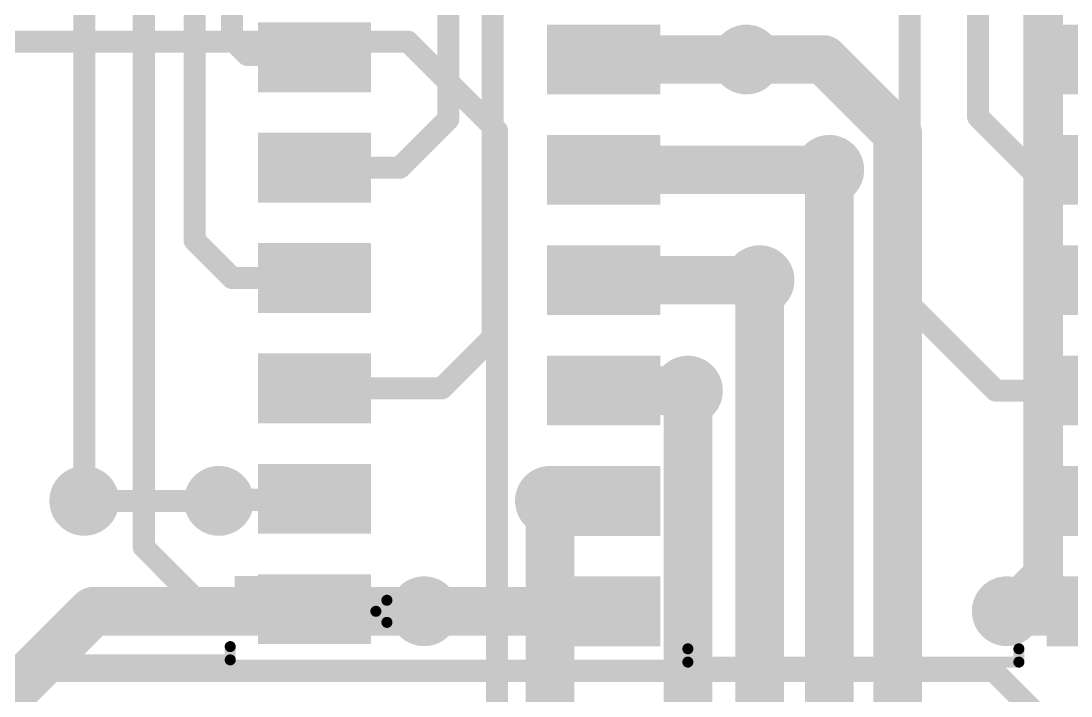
# Model space of a CAD drawing. Header units: millimetres. Extents: x -0.15 to 3.79, y -0.54 to 3.26.
# Drawn here: x 2.8323 to 3.3081, y 0.8106 to 1.1164 of the extents above; entities that cross this region are included whole.
import ezdxf

# ---------------------------------------------------------------- set-up
doc = ezdxf.new("R2010")
doc.units = ezdxf.units.MM
doc.header["$MEASUREMENT"] = 0
for name, color, linetype in [('BottomLayer', 5, 'Continuous'), ('BottomSolder', 6, 'Continuous'), ('TopLayer', 1, 'Continuous'), ('TopOverlay', 2, 'Continuous'), ('TopPaste', 8, 'Continuous'), ('TopSolder', 216, 'Continuous'), ('ViaHoleLayer', 16, 'Continuous')]:
    doc.layers.add(name, color=color, linetype=linetype)

# ---------------------------------------------------------------- blocks, each defined once
blk = doc.blocks.new('SOP_16_150____46')
at = {"layer": 'TopLayer'}
for points in [[(-0.13484255, 0.186811), (-0.09153545, 0.186811), (-0.09153545, 0.163189), (-0.13484255, 0.163189)], [(0.09153545, 0.186811), (0.13484255, 0.186811), (0.13484255, 0.163189), (0.09153545, 0.163189)], [(-0.13484255, 0.136811), (-0.09153545, 0.136811), (-0.09153545, 0.113189), (-0.13484255, 0.113189)], [(0.09153545, 0.136811), (0.13484255, 0.136811), (0.13484255, 0.113189), (0.09153545, 0.113189)], [(-0.13484255, 0.086811), (-0.09153545, 0.086811), (-0.09153545, 0.063189), (-0.13484255, 0.063189)], [(0.09153545, 0.086811), (0.13484255, 0.086811), (0.13484255, 0.063189), (0.09153545, 0.063189)], [(-0.13484255, 0.036811), (-0.09153545, 0.036811), (-0.09153545, 0.013189), (-0.13484255, 0.013189)], [(0.09153545, 0.036811), (0.13484255, 0.036811), (0.13484255, 0.013189), (0.09153545, 0.013189)], [(-0.13484255, -0.013189), (-0.09153545, -0.013189), (-0.09153545, -0.036811), (-0.13484255, -0.036811)], [(0.09153545, -0.013189), (0.13484255, -0.013189), (0.13484255, -0.036811), (0.09153545, -0.036811)], [(-0.13484255, -0.063189), (-0.09153545, -0.063189), (-0.09153545, -0.086811), (-0.13484255, -0.086811)], [(0.09153545, -0.063189), (0.13484255, -0.063189), (0.13484255, -0.086811), (0.09153545, -0.086811)], [(-0.13484255, -0.113189), (-0.09153545, -0.113189), (-0.09153545, -0.136811), (-0.13484255, -0.136811)], [(0.09153545, -0.113189), (0.13484255, -0.113189), (0.13484255, -0.136811), (0.09153545, -0.136811)], [(-0.13484255, -0.163189), (-0.09153545, -0.163189), (-0.09153545, -0.186811), (-0.13484255, -0.186811)], [(0.09153545, -0.163189), (0.13484255, -0.163189), (0.13484255, -0.186811), (0.09153545, -0.186811)]]:
    blk.add_hatch(color=1, dxfattribs=at).paths.add_polyline_path(points)
at = {"layer": 'TopOverlay'}
blk.add_hatch(color=2, dxfattribs=at).paths.add_polyline_path([(-0.088, 0.16), (-0.077, 0.16), (-0.077, 0.186), (-0.088, 0.186)])
at = {"layer": 'TopPaste'}
for points in [[(-0.13484255, 0.186811), (-0.09153545, 0.186811), (-0.09153545, 0.163189), (-0.13484255, 0.163189)], [(0.09153545, 0.186811), (0.13484255, 0.186811), (0.13484255, 0.163189), (0.09153545, 0.163189)], [(-0.13484255, 0.136811), (-0.09153545, 0.136811), (-0.09153545, 0.113189), (-0.13484255, 0.113189)], [(0.09153545, 0.136811), (0.13484255, 0.136811), (0.13484255, 0.113189), (0.09153545, 0.113189)], [(-0.13484255, 0.086811), (-0.09153545, 0.086811), (-0.09153545, 0.063189), (-0.13484255, 0.063189)], [(0.09153545, 0.086811), (0.13484255, 0.086811), (0.13484255, 0.063189), (0.09153545, 0.063189)], [(-0.13484255, 0.036811), (-0.09153545, 0.036811), (-0.09153545, 0.013189), (-0.13484255, 0.013189)], [(0.09153545, 0.036811), (0.13484255, 0.036811), (0.13484255, 0.013189), (0.09153545, 0.013189)], [(-0.13484255, -0.013189), (-0.09153545, -0.013189), (-0.09153545, -0.036811), (-0.13484255, -0.036811)], [(0.09153545, -0.013189), (0.13484255, -0.013189), (0.13484255, -0.036811), (0.09153545, -0.036811)], [(-0.13484255, -0.063189), (-0.09153545, -0.063189), (-0.09153545, -0.086811), (-0.13484255, -0.086811)], [(0.09153545, -0.063189), (0.13484255, -0.063189), (0.13484255, -0.086811), (0.09153545, -0.086811)], [(-0.13484255, -0.113189), (-0.09153545, -0.113189), (-0.09153545, -0.136811), (-0.13484255, -0.136811)], [(0.09153545, -0.113189), (0.13484255, -0.113189), (0.13484255, -0.136811), (0.09153545, -0.136811)], [(-0.13484255, -0.163189), (-0.09153545, -0.163189), (-0.09153545, -0.186811), (-0.13484255, -0.186811)], [(0.09153545, -0.163189), (0.13484255, -0.163189), (0.13484255, -0.186811), (0.09153545, -0.186811)]]:
    blk.add_hatch(color=8, dxfattribs=at).paths.add_polyline_path(points)
at = {"layer": 'TopSolder'}
for points in [[(-0.13884255, 0.190811), (-0.08753545, 0.190811), (-0.08753545, 0.159189), (-0.13884255, 0.159189)], [(0.08753545, 0.190811), (0.13884255, 0.190811), (0.13884255, 0.159189), (0.08753545, 0.159189)], [(-0.13884255, 0.140811), (-0.08753545, 0.140811), (-0.08753545, 0.109189), (-0.13884255, 0.109189)], [(0.08753545, 0.140811), (0.13884255, 0.140811), (0.13884255, 0.109189), (0.08753545, 0.109189)], [(-0.13884255, 0.090811), (-0.08753545, 0.090811), (-0.08753545, 0.059189), (-0.13884255, 0.059189)], [(0.08753545, 0.090811), (0.13884255, 0.090811), (0.13884255, 0.059189), (0.08753545, 0.059189)], [(-0.13884255, 0.040811), (-0.08753545, 0.040811), (-0.08753545, 0.009189), (-0.13884255, 0.009189)], [(0.08753545, 0.040811), (0.13884255, 0.040811), (0.13884255, 0.009189), (0.08753545, 0.009189)], [(-0.13884255, -0.009189), (-0.08753545, -0.009189), (-0.08753545, -0.040811), (-0.13884255, -0.040811)], [(0.08753545, -0.009189), (0.13884255, -0.009189), (0.13884255, -0.040811), (0.08753545, -0.040811)], [(-0.13884255, -0.059189), (-0.08753545, -0.059189), (-0.08753545, -0.090811), (-0.13884255, -0.090811)], [(0.08753545, -0.059189), (0.13884255, -0.059189), (0.13884255, -0.090811), (0.08753545, -0.090811)], [(-0.13884255, -0.109189), (-0.08753545, -0.109189), (-0.08753545, -0.140811), (-0.13884255, -0.140811)], [(0.08753545, -0.109189), (0.13884255, -0.109189), (0.13884255, -0.140811), (0.08753545, -0.140811)], [(-0.13884255, -0.159189), (-0.08753545, -0.159189), (-0.08753545, -0.190811), (-0.13884255, -0.190811)], [(0.08753545, -0.159189), (0.13884255, -0.159189), (0.13884255, -0.190811), (0.08753545, -0.190811)]]:
    blk.add_hatch(color=216, dxfattribs=at).paths.add_polyline_path(points)
at = {"layer": 'TopOverlay', "const_width": 0.005}
for points in [[(-0.075, 0.198), (-0.075, 0.192)], [(0.075, 0.198), (-0.075, 0.198)], [(0.075, 0.198), (0.075, 0.192)], [(-0.146, 0.181), (-0.146, 0.171)], [(-0.141, 0.176), (-0.146, 0.181)], [(-0.141, 0.176), (-0.146, 0.171)], [(-0.075, -0.192), (-0.075, -0.198)], [(0.075, -0.192), (0.075, -0.198)], [(0.075, -0.198), (-0.075, -0.198)]]:
    blk.add_lwpolyline(points, dxfattribs=at)
at = {"layer": 'TopOverlay', "const_width": 0.0025}
for points in [[(-0.07625, 0.198, 1), (-0.07375, 0.198, 1)], [(-0.07625, 0.198, 1), (-0.07375, 0.198, 1)], [(0.07375, 0.198, 1), (0.07625, 0.198, 1)], [(0.07375, 0.198, 1), (0.07625, 0.198, 1)], [(-0.07625, 0.192, 1), (-0.07375, 0.192, 1)], [(0.07375, 0.192, 1), (0.07625, 0.192, 1)], [(-0.14725, 0.181, 1), (-0.14475, 0.181, 1)], [(-0.14725, 0.181, 1), (-0.14475, 0.181, 1)], [(-0.14225, 0.176, 1), (-0.13975, 0.176, 1)], [(-0.14225, 0.176, 1), (-0.13975, 0.176, 1)], [(-0.14725, 0.171, 1), (-0.14475, 0.171, 1)], [(-0.14725, 0.171, 1), (-0.14475, 0.171, 1)], [(-0.07625, -0.192, 1), (-0.07375, -0.192, 1)], [(0.07375, -0.192, 1), (0.07625, -0.192, 1)], [(-0.07625, -0.198, 1), (-0.07375, -0.198, 1)], [(-0.07625, -0.198, 1), (-0.07375, -0.198, 1)], [(0.07375, -0.198, 1), (0.07625, -0.198, 1)], [(0.07375, -0.198, 1), (0.07625, -0.198, 1)]]:
    blk.add_lwpolyline(points, format="xyb", close=True, dxfattribs=at)
blk = doc.blocks.new('SOP_16_150____47')
at = {"layer": 'TopLayer'}
for points in [[(-0.13484255, 0.186811), (-0.09153545, 0.186811), (-0.09153545, 0.163189), (-0.13484255, 0.163189)], [(0.09153545, 0.186811), (0.13484255, 0.186811), (0.13484255, 0.163189), (0.09153545, 0.163189)], [(-0.13484255, 0.136811), (-0.09153545, 0.136811), (-0.09153545, 0.113189), (-0.13484255, 0.113189)], [(0.09153545, 0.136811), (0.13484255, 0.136811), (0.13484255, 0.113189), (0.09153545, 0.113189)], [(-0.13484255, 0.086811), (-0.09153545, 0.086811), (-0.09153545, 0.063189), (-0.13484255, 0.063189)], [(0.09153545, 0.086811), (0.13484255, 0.086811), (0.13484255, 0.063189), (0.09153545, 0.063189)], [(-0.13484255, 0.036811), (-0.09153545, 0.036811), (-0.09153545, 0.013189), (-0.13484255, 0.013189)], [(0.09153545, 0.036811), (0.13484255, 0.036811), (0.13484255, 0.013189), (0.09153545, 0.013189)], [(-0.13484255, -0.013189), (-0.09153545, -0.013189), (-0.09153545, -0.036811), (-0.13484255, -0.036811)], [(0.09153545, -0.013189), (0.13484255, -0.013189), (0.13484255, -0.036811), (0.09153545, -0.036811)], [(-0.13484255, -0.063189), (-0.09153545, -0.063189), (-0.09153545, -0.086811), (-0.13484255, -0.086811)], [(0.09153545, -0.063189), (0.13484255, -0.063189), (0.13484255, -0.086811), (0.09153545, -0.086811)], [(-0.13484255, -0.113189), (-0.09153545, -0.113189), (-0.09153545, -0.136811), (-0.13484255, -0.136811)], [(0.09153545, -0.113189), (0.13484255, -0.113189), (0.13484255, -0.136811), (0.09153545, -0.136811)], [(-0.13484255, -0.163189), (-0.09153545, -0.163189), (-0.09153545, -0.186811), (-0.13484255, -0.186811)], [(0.09153545, -0.163189), (0.13484255, -0.163189), (0.13484255, -0.186811), (0.09153545, -0.186811)]]:
    blk.add_hatch(color=1, dxfattribs=at).paths.add_polyline_path(points)
at = {"layer": 'TopOverlay'}
blk.add_hatch(color=2, dxfattribs=at).paths.add_polyline_path([(-0.088, 0.16), (-0.077, 0.16), (-0.077, 0.186), (-0.088, 0.186)])
at = {"layer": 'TopPaste'}
for points in [[(-0.13484255, 0.186811), (-0.09153545, 0.186811), (-0.09153545, 0.163189), (-0.13484255, 0.163189)], [(0.09153545, 0.186811), (0.13484255, 0.186811), (0.13484255, 0.163189), (0.09153545, 0.163189)], [(-0.13484255, 0.136811), (-0.09153545, 0.136811), (-0.09153545, 0.113189), (-0.13484255, 0.113189)], [(0.09153545, 0.136811), (0.13484255, 0.136811), (0.13484255, 0.113189), (0.09153545, 0.113189)], [(-0.13484255, 0.086811), (-0.09153545, 0.086811), (-0.09153545, 0.063189), (-0.13484255, 0.063189)], [(0.09153545, 0.086811), (0.13484255, 0.086811), (0.13484255, 0.063189), (0.09153545, 0.063189)], [(-0.13484255, 0.036811), (-0.09153545, 0.036811), (-0.09153545, 0.013189), (-0.13484255, 0.013189)], [(0.09153545, 0.036811), (0.13484255, 0.036811), (0.13484255, 0.013189), (0.09153545, 0.013189)], [(-0.13484255, -0.013189), (-0.09153545, -0.013189), (-0.09153545, -0.036811), (-0.13484255, -0.036811)], [(0.09153545, -0.013189), (0.13484255, -0.013189), (0.13484255, -0.036811), (0.09153545, -0.036811)], [(-0.13484255, -0.063189), (-0.09153545, -0.063189), (-0.09153545, -0.086811), (-0.13484255, -0.086811)], [(0.09153545, -0.063189), (0.13484255, -0.063189), (0.13484255, -0.086811), (0.09153545, -0.086811)], [(-0.13484255, -0.113189), (-0.09153545, -0.113189), (-0.09153545, -0.136811), (-0.13484255, -0.136811)], [(0.09153545, -0.113189), (0.13484255, -0.113189), (0.13484255, -0.136811), (0.09153545, -0.136811)], [(-0.13484255, -0.163189), (-0.09153545, -0.163189), (-0.09153545, -0.186811), (-0.13484255, -0.186811)], [(0.09153545, -0.163189), (0.13484255, -0.163189), (0.13484255, -0.186811), (0.09153545, -0.186811)]]:
    blk.add_hatch(color=8, dxfattribs=at).paths.add_polyline_path(points)
at = {"layer": 'TopSolder'}
for points in [[(-0.13884255, 0.190811), (-0.08753545, 0.190811), (-0.08753545, 0.159189), (-0.13884255, 0.159189)], [(0.08753545, 0.190811), (0.13884255, 0.190811), (0.13884255, 0.159189), (0.08753545, 0.159189)], [(-0.13884255, 0.140811), (-0.08753545, 0.140811), (-0.08753545, 0.109189), (-0.13884255, 0.109189)], [(0.08753545, 0.140811), (0.13884255, 0.140811), (0.13884255, 0.109189), (0.08753545, 0.109189)], [(-0.13884255, 0.090811), (-0.08753545, 0.090811), (-0.08753545, 0.059189), (-0.13884255, 0.059189)], [(0.08753545, 0.090811), (0.13884255, 0.090811), (0.13884255, 0.059189), (0.08753545, 0.059189)], [(-0.13884255, 0.040811), (-0.08753545, 0.040811), (-0.08753545, 0.009189), (-0.13884255, 0.009189)], [(0.08753545, 0.040811), (0.13884255, 0.040811), (0.13884255, 0.009189), (0.08753545, 0.009189)], [(-0.13884255, -0.009189), (-0.08753545, -0.009189), (-0.08753545, -0.040811), (-0.13884255, -0.040811)], [(0.08753545, -0.009189), (0.13884255, -0.009189), (0.13884255, -0.040811), (0.08753545, -0.040811)], [(-0.13884255, -0.059189), (-0.08753545, -0.059189), (-0.08753545, -0.090811), (-0.13884255, -0.090811)], [(0.08753545, -0.059189), (0.13884255, -0.059189), (0.13884255, -0.090811), (0.08753545, -0.090811)], [(-0.13884255, -0.109189), (-0.08753545, -0.109189), (-0.08753545, -0.140811), (-0.13884255, -0.140811)], [(0.08753545, -0.109189), (0.13884255, -0.109189), (0.13884255, -0.140811), (0.08753545, -0.140811)], [(-0.13884255, -0.159189), (-0.08753545, -0.159189), (-0.08753545, -0.190811), (-0.13884255, -0.190811)], [(0.08753545, -0.159189), (0.13884255, -0.159189), (0.13884255, -0.190811), (0.08753545, -0.190811)]]:
    blk.add_hatch(color=216, dxfattribs=at).paths.add_polyline_path(points)
at = {"layer": 'TopOverlay', "const_width": 0.005}
for points in [[(0.075, 0.198), (-0.075, 0.198)], [(-0.075, 0.198), (-0.075, 0.192)], [(0.075, 0.198), (0.075, 0.192)], [(-0.141, 0.176), (-0.146, 0.181)], [(-0.146, 0.181), (-0.146, 0.171)], [(-0.141, 0.176), (-0.146, 0.171)], [(-0.075, -0.192), (-0.075, -0.198)], [(0.075, -0.192), (0.075, -0.198)], [(0.075, -0.198), (-0.075, -0.198)]]:
    blk.add_lwpolyline(points, dxfattribs=at)
at = {"layer": 'TopOverlay', "const_width": 0.0025}
for points in [[(-0.07625, 0.198, 1), (-0.07375, 0.198, 1)], [(-0.07625, 0.198, 1), (-0.07375, 0.198, 1)], [(0.07375, 0.198, 1), (0.07625, 0.198, 1)], [(0.07375, 0.198, 1), (0.07625, 0.198, 1)], [(-0.07625, 0.192, 1), (-0.07375, 0.192, 1)], [(0.07375, 0.192, 1), (0.07625, 0.192, 1)], [(-0.14725, 0.181, 1), (-0.14475, 0.181, 1)], [(-0.14725, 0.181, 1), (-0.14475, 0.181, 1)], [(-0.14225, 0.176, 1), (-0.13975, 0.176, 1)], [(-0.14225, 0.176, 1), (-0.13975, 0.176, 1)], [(-0.14725, 0.171, 1), (-0.14475, 0.171, 1)], [(-0.14725, 0.171, 1), (-0.14475, 0.171, 1)], [(-0.07625, -0.192, 1), (-0.07375, -0.192, 1)], [(0.07375, -0.192, 1), (0.07625, -0.192, 1)], [(-0.07625, -0.198, 1), (-0.07375, -0.198, 1)], [(-0.07625, -0.198, 1), (-0.07375, -0.198, 1)], [(0.07375, -0.198, 1), (0.07625, -0.198, 1)], [(0.07375, -0.198, 1), (0.07625, -0.198, 1)]]:
    blk.add_lwpolyline(points, format="xyb", close=True, dxfattribs=at)

msp = doc.modelspace()

# ---------------------------------------------------------------- hatches: boundary and pattern name
at = {"layer": 'BottomLayer'}
h = msp.add_hatch(color=5, dxfattribs=at)
edge = h.paths.add_edge_path()
edge.add_arc((3.161, 1.0989685), 0.011811, 0, 360)
h = msp.add_hatch(color=5, dxfattribs=at)
edge = h.paths.add_edge_path()
edge.add_arc((3.1985768, 1.0489843), 0.011811, 0, 360)
h = msp.add_hatch(color=5, dxfattribs=at)
edge = h.paths.add_edge_path()
edge.add_arc((3.167, 0.999), 0.011811, 0, 360)
h = msp.add_hatch(color=5, dxfattribs=at)
edge = h.paths.add_edge_path()
edge.add_arc((3.1345296, 0.9489685), 0.011811, 0, 360)
h = msp.add_hatch(color=5, dxfattribs=at)
edge = h.paths.add_edge_path()
edge.add_arc((2.861, 0.899), 0.011811, 0, 360)
h = msp.add_hatch(color=5, dxfattribs=at)
edge = h.paths.add_edge_path()
edge.add_arc((2.922, 0.899), 0.011811, 0, 360)
h = msp.add_hatch(color=5, dxfattribs=at)
edge = h.paths.add_edge_path()
edge.add_arc((3.072, 0.899), 0.011811, 0, 360)
h = msp.add_hatch(color=5, dxfattribs=at)
edge = h.paths.add_edge_path()
edge.add_arc((3.015, 0.849), 0.011811, 0, 360)
h = msp.add_hatch(color=5, dxfattribs=at)
edge = h.paths.add_edge_path()
edge.add_arc((3.279, 0.849), 0.011811, 0, 360)
at = {"layer": 'BottomSolder'}
h = msp.add_hatch(color=6, dxfattribs=at)
edge = h.paths.add_edge_path()
edge.add_arc((3.161, 1.0989685), 0.015811, 0, 360)
h = msp.add_hatch(color=6, dxfattribs=at)
edge = h.paths.add_edge_path()
edge.add_arc((3.1985768, 1.0489843), 0.015811, 0, 360)
h = msp.add_hatch(color=6, dxfattribs=at)
edge = h.paths.add_edge_path()
edge.add_arc((3.167, 0.999), 0.015811, 0, 360)
h = msp.add_hatch(color=6, dxfattribs=at)
edge = h.paths.add_edge_path()
edge.add_arc((3.1345296, 0.9489685), 0.015811, 0, 360)
h = msp.add_hatch(color=6, dxfattribs=at)
edge = h.paths.add_edge_path()
edge.add_arc((2.861, 0.899), 0.015811, 0, 360)
h = msp.add_hatch(color=6, dxfattribs=at)
edge = h.paths.add_edge_path()
edge.add_arc((2.922, 0.899), 0.015811, 0, 360)
h = msp.add_hatch(color=6, dxfattribs=at)
edge = h.paths.add_edge_path()
edge.add_arc((3.072, 0.899), 0.015811, 0, 360)
h = msp.add_hatch(color=6, dxfattribs=at)
edge = h.paths.add_edge_path()
edge.add_arc((3.015, 0.849), 0.015811, 0, 360)
h = msp.add_hatch(color=6, dxfattribs=at)
edge = h.paths.add_edge_path()
edge.add_arc((3.279, 0.849), 0.015811, 0, 360)
at = {"layer": 'TopLayer'}
h = msp.add_hatch(color=1, dxfattribs=at)
edge = h.paths.add_edge_path()
edge.add_arc((3.161, 1.0989685), 0.011811, 0, 360)
h = msp.add_hatch(color=1, dxfattribs=at)
edge = h.paths.add_edge_path()
edge.add_arc((3.1985768, 1.0489843), 0.011811, 0, 360)
h = msp.add_hatch(color=1, dxfattribs=at)
edge = h.paths.add_edge_path()
edge.add_arc((3.167, 0.999), 0.011811, 0, 360)
h = msp.add_hatch(color=1, dxfattribs=at)
edge = h.paths.add_edge_path()
edge.add_arc((3.1345296, 0.9489685), 0.011811, 0, 360)
h = msp.add_hatch(color=1, dxfattribs=at)
edge = h.paths.add_edge_path()
edge.add_arc((2.861, 0.899), 0.011811, 0, 360)
h = msp.add_hatch(color=1, dxfattribs=at)
edge = h.paths.add_edge_path()
edge.add_arc((2.922, 0.899), 0.011811, 0, 360)
h = msp.add_hatch(color=1, dxfattribs=at)
edge = h.paths.add_edge_path()
edge.add_arc((3.072, 0.899), 0.011811, 0, 360)
h = msp.add_hatch(color=1, dxfattribs=at)
edge = h.paths.add_edge_path()
edge.add_arc((3.015, 0.849), 0.011811, 0, 360)
h = msp.add_hatch(color=1, dxfattribs=at)
edge = h.paths.add_edge_path()
edge.add_arc((3.279, 0.849), 0.011811, 0, 360)
at = {"layer": 'TopSolder'}
h = msp.add_hatch(color=216, dxfattribs=at)
edge = h.paths.add_edge_path()
edge.add_arc((3.161, 1.0989685), 0.015811, 0, 360)
h = msp.add_hatch(color=216, dxfattribs=at)
edge = h.paths.add_edge_path()
edge.add_arc((3.1985768, 1.0489843), 0.015811, 0, 360)
h = msp.add_hatch(color=216, dxfattribs=at)
edge = h.paths.add_edge_path()
edge.add_arc((3.167, 0.999), 0.015811, 0, 360)
h = msp.add_hatch(color=216, dxfattribs=at)
edge = h.paths.add_edge_path()
edge.add_arc((3.1345296, 0.9489685), 0.015811, 0, 360)
h = msp.add_hatch(color=216, dxfattribs=at)
edge = h.paths.add_edge_path()
edge.add_arc((2.861, 0.899), 0.015811, 0, 360)
h = msp.add_hatch(color=216, dxfattribs=at)
edge = h.paths.add_edge_path()
edge.add_arc((2.922, 0.899), 0.015811, 0, 360)
h = msp.add_hatch(color=216, dxfattribs=at)
edge = h.paths.add_edge_path()
edge.add_arc((3.072, 0.899), 0.015811, 0, 360)
h = msp.add_hatch(color=216, dxfattribs=at)
edge = h.paths.add_edge_path()
edge.add_arc((3.015, 0.849), 0.015811, 0, 360)
h = msp.add_hatch(color=216, dxfattribs=at)
edge = h.paths.add_edge_path()
edge.add_arc((3.279, 0.849), 0.015811, 0, 360)
at = {"layer": 'ViaHoleLayer'}
h = msp.add_hatch(color=16, dxfattribs=at)
edge = h.paths.add_edge_path()
edge.add_arc((3.161, 1.0989685), 0.0059055, 0, 360)
h = msp.add_hatch(color=16, dxfattribs=at)
edge = h.paths.add_edge_path()
edge.add_arc((3.1985768, 1.0489843), 0.0059055, 0, 360)
h = msp.add_hatch(color=16, dxfattribs=at)
edge = h.paths.add_edge_path()
edge.add_arc((3.167, 0.999), 0.0059055, 0, 360)
h = msp.add_hatch(color=16, dxfattribs=at)
edge = h.paths.add_edge_path()
edge.add_arc((3.1345296, 0.9489685), 0.0059055, 0, 360)
h = msp.add_hatch(color=16, dxfattribs=at)
edge = h.paths.add_edge_path()
edge.add_arc((2.861, 0.899), 0.0059055, 0, 360)
h = msp.add_hatch(color=16, dxfattribs=at)
edge = h.paths.add_edge_path()
edge.add_arc((2.922, 0.899), 0.0059055, 0, 360)
h = msp.add_hatch(color=16, dxfattribs=at)
edge = h.paths.add_edge_path()
edge.add_arc((3.072, 0.899), 0.0059055, 0, 360)
h = msp.add_hatch(color=16, dxfattribs=at)
edge = h.paths.add_edge_path()
edge.add_arc((3.015, 0.849), 0.0059055, 0, 360)
h = msp.add_hatch(color=16, dxfattribs=at)
edge = h.paths.add_edge_path()
edge.add_arc((3.279, 0.849), 0.0059055, 0, 360)

# ---------------------------------------------------------------- linework, layer by layer
at = {"layer": 'BottomLayer'}
for points, const_width in [([(3.2955216, 0.8655216), (3.2955216, 1.4335216)], 0.018), ([(2.7989608, 1.1070393), (3.0077265, 1.1070393)], 0.01), ([(3.0077265, 1.1070393), (3.048, 1.0667658)], 0.01), ([(3.161, 1.0989685), (3.1960315, 1.0989685)], 0.022), ([(3.1960315, 1.0989685), (3.2295926, 1.0654074)], 0.022), ([(3.2295926, 0.3795926), (3.2295926, 1.0654074)], 0.022), ([(3.048, 0.805), (3.048, 1.0667658)], 0.01), ([(3.1985768, 0.399635), (3.1985768, 1.0489843)], 0.022), ([(3.167, 0.7038333), (3.167, 0.999)], 0.022), ([(3.1345296, 0.7284211), (3.1345296, 0.9489685)], 0.022), ([(3.072, 0.755), (3.072, 0.899)], 0.022), ([(2.861, 0.899), (2.922, 0.899)], 0.01), ([(3.279, 0.849), (3.2955216, 0.8655216)], 0.018), ([(2.219, 0.203), (2.865, 0.849)], 0.022), ([(2.865, 0.849), (3.015, 0.849)], 0.022)]:
    msp.add_lwpolyline(points, dxfattribs=dict(at, const_width=const_width))
for points, const_width in [([(3.0052265, 1.1070393, 1), (3.0102265, 1.1070393, 1)], 0.005), ([(3.0052265, 1.1070393, 1), (3.0102265, 1.1070393, 1)], 0.005), ([(3.1555, 1.0989685, 1), (3.1665, 1.0989685, 1)], 0.011), ([(3.1905315, 1.0989685, 1), (3.2015315, 1.0989685, 1)], 0.011), ([(3.1905315, 1.0989685, 1), (3.2015315, 1.0989685, 1)], 0.011), ([(3.2240926, 1.0654074, 1), (3.2350926, 1.0654074, 1)], 0.011), ([(3.2240926, 1.0654074, 1), (3.2350926, 1.0654074, 1)], 0.011), ([(3.0455, 1.0667658, 1), (3.0505, 1.0667658, 1)], 0.005), ([(3.0455, 1.0667658, 1), (3.0505, 1.0667658, 1)], 0.005), ([(3.1930768, 1.0489843, 1), (3.2040768, 1.0489843, 1)], 0.011), ([(3.1615, 0.999, 1), (3.1725, 0.999, 1)], 0.011), ([(3.1290296, 0.9489685, 1), (3.1400296, 0.9489685, 1)], 0.011), ([(3.0665, 0.899, 1), (3.0775, 0.899, 1)], 0.011), ([(2.8585, 0.899, 1), (2.8635, 0.899, 1)], 0.005), ([(2.9195, 0.899, 1), (2.9245, 0.899, 1)], 0.005), ([(3.2910216, 0.8655216, 1), (3.3000216, 0.8655216, 1)], 0.009), ([(3.2910216, 0.8655216, 1), (3.3000216, 0.8655216, 1)], 0.009), ([(2.8595, 0.849, 1), (2.8705, 0.849, 1)], 0.011), ([(2.8595, 0.849, 1), (2.8705, 0.849, 1)], 0.011), ([(3.0095, 0.849, 1), (3.0205, 0.849, 1)], 0.011), ([(3.2745, 0.849, 1), (3.2835, 0.849, 1)], 0.009)]:
    msp.add_lwpolyline(points, format="xyb", close=True, dxfattribs=dict(at, const_width=const_width))
at = {"layer": 'TopLayer'}
for points, const_width in [([(3.026, 1.072), (3.026, 1.527)], 0.01), ([(2.861, 0.899), (2.861, 1.481)], 0.01), ([(3.046, 0.973), (3.046, 1.4701888)], 0.01), ([(2.888, 0.878), (2.888, 1.393)], 0.01), ([(2.911, 1.017), (2.911, 1.31)], 0.01), ([(2.928, 1.108), (2.928, 1.235)], 0.01), ([(3.266, 1.0730001), (3.266, 1.1503089)], 0.01), ([(3.235, 0.988), (3.235, 1.1338845)], 0.01), ([(2.928, 1.108), (2.935, 1.101)], 0.01), ([(3.096309, 1.0989685), (3.161, 1.0989685)], 0.022), ([(2.935, 1.101), (2.9643012, 1.101)], 0.01), ([(2.9643012, 1.101), (2.9653327, 1.0999685)], 0.01), ([(3.0039685, 1.0499685), (3.026, 1.072)], 0.01), ([(3.266, 1.0730001), (3.2900316, 1.0489685)], 0.01), ([(3.096309, 1.0489685), (3.0963248, 1.0489843)], 0.022), ([(3.0963248, 1.0489843), (3.1985768, 1.0489843)], 0.022), ([(2.9653327, 1.0499685), (3.0039685, 1.0499685)], 0.01), ([(3.2900316, 1.0489685), (3.322687, 1.0489685)], 0.01), ([(2.911, 1.017), (2.9280315, 0.9999685)], 0.01), ([(3.096309, 0.9989685), (3.0963248, 0.9989843)], 0.022), ([(3.0963248, 0.9989843), (3.1669843, 0.9989843)], 0.022), ([(3.1669843, 0.9989843), (3.167, 0.999)], 0.022), ([(2.9280315, 0.9999685), (2.9653327, 0.9999685)], 0.01), ([(3.235, 0.988), (3.2740315, 0.9489685)], 0.01), ([(3.0229685, 0.9499685), (3.046, 0.973)], 0.01), ([(3.096309, 0.9489685), (3.1345296, 0.9489685)], 0.022), ([(2.9653327, 0.9499685), (3.0229685, 0.9499685)], 0.01), ([(3.2740315, 0.9489685), (3.322687, 0.9489685)], 0.01), ([(3.072, 0.899), (3.0720157, 0.8989843)], 0.022), ([(3.0720157, 0.8989843), (3.0962932, 0.8989843)], 0.022), ([(3.0962932, 0.8989843), (3.096309, 0.8989685)], 0.022), ([(2.922, 0.899), (2.9224843, 0.8994843)], 0.01), ([(2.9224843, 0.8994843), (2.9648485, 0.8994843)], 0.01), ([(2.9648485, 0.8994843), (2.9653327, 0.8999685)], 0.01), ([(2.888, 0.878), (2.9160315, 0.8499685)], 0.01), ([(3.015, 0.849), (3.0150157, 0.8489843)], 0.022), ([(3.0150157, 0.8489843), (3.0962932, 0.8489843)], 0.022), ([(3.0962932, 0.8489843), (3.096309, 0.8489685)], 0.022), ([(3.279, 0.849), (3.2790157, 0.8489843)], 0.018), ([(3.2790157, 0.8489843), (3.3226712, 0.8489843)], 0.018), ([(2.9160315, 0.8499685), (2.9653327, 0.8499685)], 0.01), ([(2.4520001, 0.822), (3.273, 0.822)], 0.01), ([(3.273, 0.822), (3.358, 0.737)], 0.01)]:
    msp.add_lwpolyline(points, dxfattribs=dict(at, const_width=const_width))
for points, const_width in [([(2.9255, 1.108, 1), (2.9305, 1.108, 1)], 0.005), ([(2.9255, 1.108, 1), (2.9305, 1.108, 1)], 0.005), ([(3.090809, 1.0989685, 1), (3.101809, 1.0989685, 1)], 0.011), ([(3.1555, 1.0989685, 1), (3.1665, 1.0989685, 1)], 0.011), ([(2.9325, 1.101, 1), (2.9375, 1.101, 1)], 0.005), ([(2.9325, 1.101, 1), (2.9375, 1.101, 1)], 0.005), ([(2.9618012, 1.101, 1), (2.9668012, 1.101, 1)], 0.005), ([(2.9618012, 1.101, 1), (2.9668012, 1.101, 1)], 0.005), ([(2.9628327, 1.0999685, 1), (2.9678327, 1.0999685, 1)], 0.005), ([(3.0235, 1.072, 1), (3.0285, 1.072, 1)], 0.005), ([(3.0235, 1.072, 1), (3.0285, 1.072, 1)], 0.005), ([(3.2635, 1.0730001, 1), (3.2685, 1.0730001, 1)], 0.005), ([(3.2635, 1.0730001, 1), (3.2685, 1.0730001, 1)], 0.005), ([(3.090809, 1.0489685, 1), (3.101809, 1.0489685, 1)], 0.011), ([(3.0908248, 1.0489843, 1), (3.1018248, 1.0489843, 1)], 0.011), ([(3.0908248, 1.0489843, 1), (3.1018248, 1.0489843, 1)], 0.011), ([(3.1930768, 1.0489843, 1), (3.2040768, 1.0489843, 1)], 0.011), ([(2.9628327, 1.0499685, 1), (2.9678327, 1.0499685, 1)], 0.005), ([(3.0014685, 1.0499685, 1), (3.0064685, 1.0499685, 1)], 0.005), ([(3.0014685, 1.0499685, 1), (3.0064685, 1.0499685, 1)], 0.005), ([(3.2875316, 1.0489685, 1), (3.2925316, 1.0489685, 1)], 0.005), ([(3.2875316, 1.0489685, 1), (3.2925316, 1.0489685, 1)], 0.005), ([(2.9085, 1.017, 1), (2.9135, 1.017, 1)], 0.005), ([(2.9085, 1.017, 1), (2.9135, 1.017, 1)], 0.005), ([(3.090809, 0.9989685, 1), (3.101809, 0.9989685, 1)], 0.011), ([(3.0908248, 0.9989843, 1), (3.1018248, 0.9989843, 1)], 0.011), ([(3.0908248, 0.9989843, 1), (3.1018248, 0.9989843, 1)], 0.011), ([(3.1614843, 0.9989843, 1), (3.1724843, 0.9989843, 1)], 0.011), ([(3.1614843, 0.9989843, 1), (3.1724843, 0.9989843, 1)], 0.011), ([(3.1615, 0.999, 1), (3.1725, 0.999, 1)], 0.011), ([(2.9255315, 0.9999685, 1), (2.9305315, 0.9999685, 1)], 0.005), ([(2.9255315, 0.9999685, 1), (2.9305315, 0.9999685, 1)], 0.005), ([(2.9628327, 0.9999685, 1), (2.9678327, 0.9999685, 1)], 0.005), ([(3.2325, 0.988, 1), (3.2375, 0.988, 1)], 0.005), ([(3.2325, 0.988, 1), (3.2375, 0.988, 1)], 0.005), ([(3.0435, 0.973, 1), (3.0485, 0.973, 1)], 0.005), ([(3.0435, 0.973, 1), (3.0485, 0.973, 1)], 0.005), ([(3.090809, 0.9489685, 1), (3.101809, 0.9489685, 1)], 0.011), ([(3.1290296, 0.9489685, 1), (3.1400296, 0.9489685, 1)], 0.011), ([(2.9628327, 0.9499685, 1), (2.9678327, 0.9499685, 1)], 0.005), ([(3.0204685, 0.9499685, 1), (3.0254685, 0.9499685, 1)], 0.005), ([(3.0204685, 0.9499685, 1), (3.0254685, 0.9499685, 1)], 0.005), ([(3.2715315, 0.9489685, 1), (3.2765315, 0.9489685, 1)], 0.005), ([(3.2715315, 0.9489685, 1), (3.2765315, 0.9489685, 1)], 0.005), ([(3.0665, 0.899, 1), (3.0775, 0.899, 1)], 0.011), ([(3.0665157, 0.8989843, 1), (3.0775157, 0.8989843, 1)], 0.011), ([(3.0665157, 0.8989843, 1), (3.0775157, 0.8989843, 1)], 0.011), ([(3.0907932, 0.8989843, 1), (3.1017932, 0.8989843, 1)], 0.011), ([(3.0907932, 0.8989843, 1), (3.1017932, 0.8989843, 1)], 0.011), ([(3.090809, 0.8989685, 1), (3.101809, 0.8989685, 1)], 0.011), ([(2.8585, 0.899, 1), (2.8635, 0.899, 1)], 0.005), ([(2.9195, 0.899, 1), (2.9245, 0.899, 1)], 0.005), ([(2.9199843, 0.8994843, 1), (2.9249843, 0.8994843, 1)], 0.005), ([(2.9199843, 0.8994843, 1), (2.9249843, 0.8994843, 1)], 0.005), ([(2.9623485, 0.8994843, 1), (2.9673485, 0.8994843, 1)], 0.005), ([(2.9623485, 0.8994843, 1), (2.9673485, 0.8994843, 1)], 0.005), ([(2.9628327, 0.8999685, 1), (2.9678327, 0.8999685, 1)], 0.005), ([(2.8855, 0.878, 1), (2.8905, 0.878, 1)], 0.005), ([(2.8855, 0.878, 1), (2.8905, 0.878, 1)], 0.005), ([(3.0095, 0.849, 1), (3.0205, 0.849, 1)], 0.011), ([(3.0095157, 0.8489843, 1), (3.0205157, 0.8489843, 1)], 0.011), ([(3.0095157, 0.8489843, 1), (3.0205157, 0.8489843, 1)], 0.011), ([(3.0907932, 0.8489843, 1), (3.1017932, 0.8489843, 1)], 0.011), ([(3.0907932, 0.8489843, 1), (3.1017932, 0.8489843, 1)], 0.011), ([(3.090809, 0.8489685, 1), (3.101809, 0.8489685, 1)], 0.011), ([(3.2745, 0.849, 1), (3.2835, 0.849, 1)], 0.009), ([(3.2745157, 0.8489843, 1), (3.2835157, 0.8489843, 1)], 0.009), ([(3.2745157, 0.8489843, 1), (3.2835157, 0.8489843, 1)], 0.009), ([(2.9135315, 0.8499685, 1), (2.9185315, 0.8499685, 1)], 0.005), ([(2.9135315, 0.8499685, 1), (2.9185315, 0.8499685, 1)], 0.005), ([(2.9628327, 0.8499685, 1), (2.9678327, 0.8499685, 1)], 0.005), ([(3.2705, 0.822, 1), (3.2755, 0.822, 1)], 0.005), ([(3.2705, 0.822, 1), (3.2755, 0.822, 1)], 0.005)]:
    msp.add_lwpolyline(points, format="xyb", close=True, dxfattribs=dict(at, const_width=const_width))

# ---------------------------------------------------------------- block references
at = {"rotation": 180}
for name, p in [('SOP_16_150____47', (2.8521437, 1.0249685)), ('SOP_16_150____46', (3.209498, 1.0239685))]:
    msp.add_blockref(name, p, dxfattribs=at)

doc.saveas('drawing.dxf')
